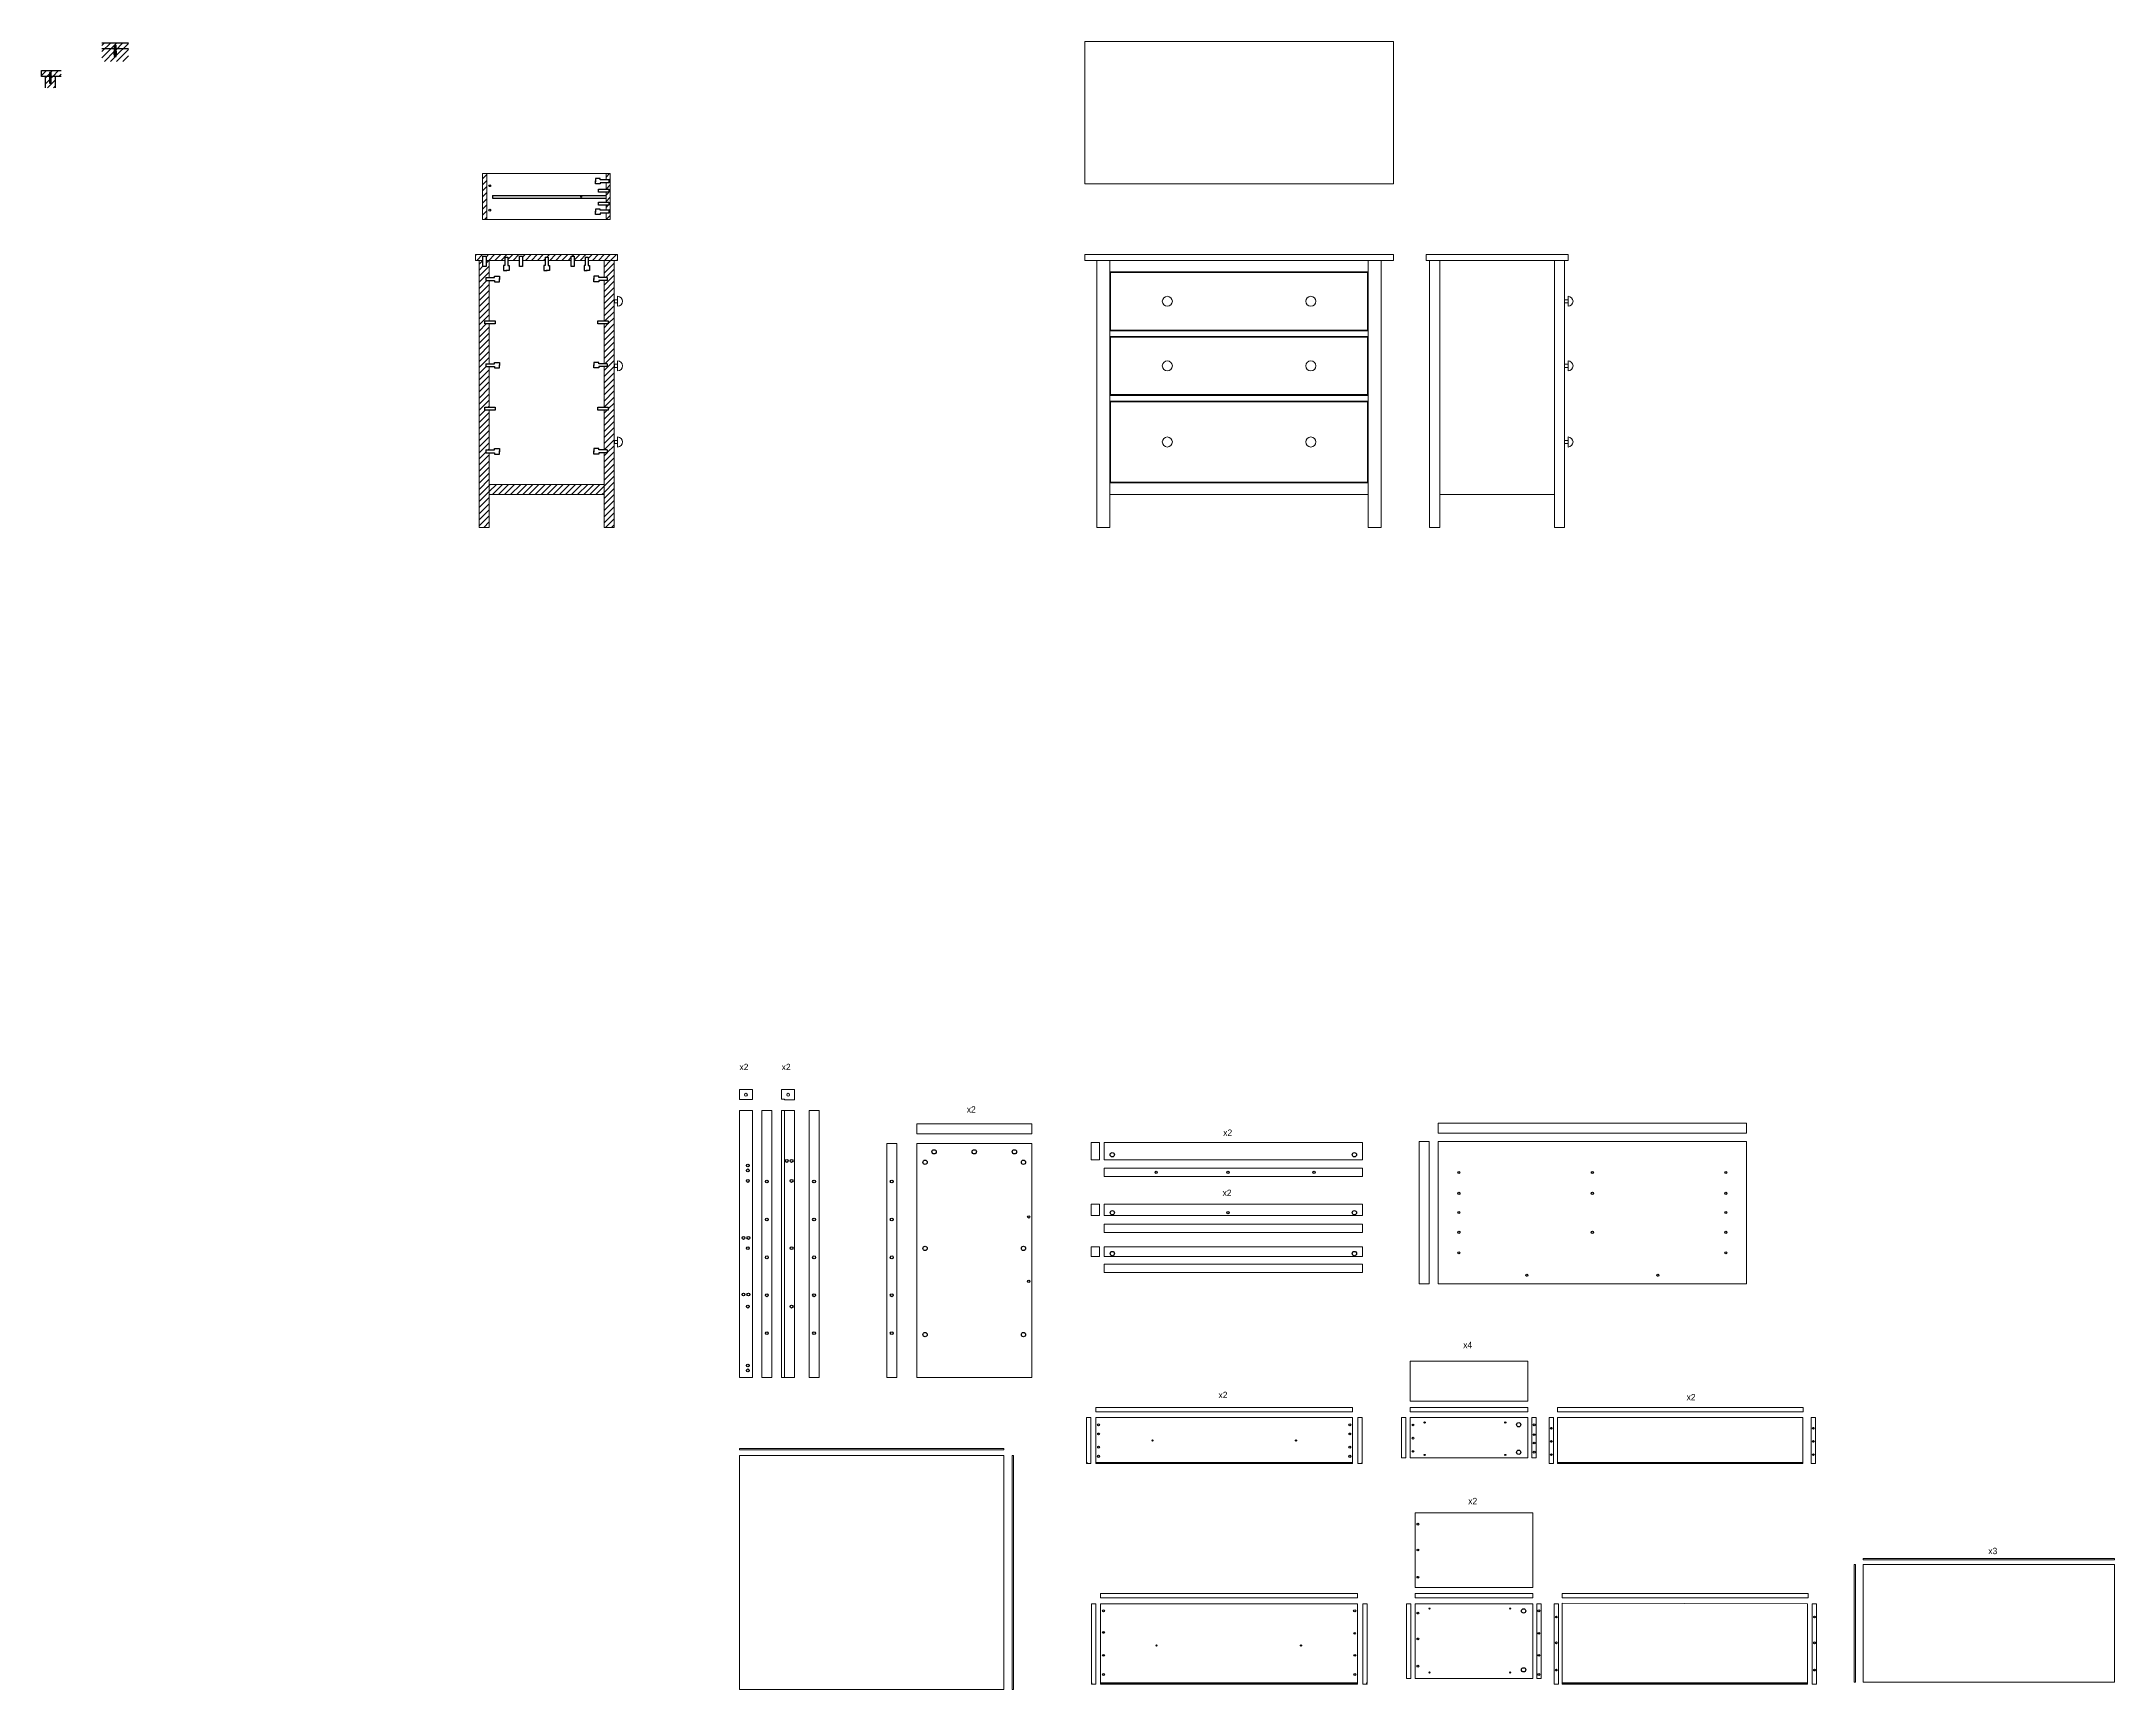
# Model space of a CAD drawing. Header units: inches. Extents: x 28 to 750, y 157 to 731.
import ezdxf

# ---------------------------------------------------------------- set-up
doc = ezdxf.new("R2010")
doc.units = ezdxf.units.IN
doc.header["$MEASUREMENT"] = 0
for name, color, linetype, lineweight in [('A-ANNO-DIMS', 3, 'Continuous', 9), ('A-FURN', 8, 'Continuous', 15), ('A-WALL-FULL', 7, 'Continuous', 18), ('Arredi', 3, 'Continuous', 30), ('quota', 4, 'Continuous', 5)]:
    doc.layers.add(name, color=color, linetype=linetype, lineweight=lineweight)

msp = doc.modelspace()

# ---------------------------------------------------------------- hatches: boundary and pattern name
at = {"layer": 'quota'}
h = msp.add_hatch(dxfattribs=at)
h.set_pattern_fill('ANSI31', color=256, scale=12)
h.paths.add_polyline_path([(224.04, 576.86), (184.04, 576.86), (184.04, 573.36), (224.04, 573.36)])

# ---------------------------------------------------------------- linework, layer by layer
for p, q in [((49.15, 730.64), (58.35, 730.64)), ((49.15, 728.64), (53.52, 728.64)), ((53.98, 728.66), (58.35, 728.64)), ((28.09, 718.95), (28.09, 720.95)), ((28.09, 720.95), (34.99, 720.95)), ((30.86, 718.95), (28.09, 718.95)), ((29.34, 718.95), (29.34, 714.95)), ((34.99, 718.95), (31.41, 718.95)), ((32.84, 718.95), (32.84, 714.95))]:
    msp.add_line(p, q)
at = {"layer": 'A-ANNO-DIMS'}
for p, q in [((49.15, 728.64), (49.15, 728.64)), ((224.74, 685.11), (226.24, 685.11)), ((226.24, 685.11), (226.24, 669.11)), ((224.74, 678.66), (224.74, 677.51))]:
    msp.add_line(p, q, dxfattribs=at)
at = {"layer": 'A-FURN'}
for p, q in [((400.26, 650.86), (490.26, 650.86)), ((559.88, 656.86), (510.38, 656.86)), ((510.38, 656.86), (510.38, 654.86)), ((510.38, 654.86), (559.88, 654.86)), ((559.88, 654.86), (559.88, 656.86)), ((559.83, 641.16), (558.63, 641.16)), ((558.63, 641.16), (558.63, 640.06)), ((558.63, 640.06), (559.83, 640.06)), ((558.83, 641.16), (559.83, 641.16)), ((558.83, 640.06), (559.83, 640.06)), ((559.83, 642.36), (559.83, 638.86)), ((559.83, 642.36), (559.83, 640.61)), ((400.26, 630.36), (490.26, 630.36)), ((400.26, 628.36), (490.26, 628.36)), ((559.83, 618.66), (558.63, 618.66)), ((558.63, 618.66), (558.63, 617.56)), ((558.63, 617.56), (559.83, 617.56)), ((558.83, 618.66), (559.83, 618.66)), ((558.83, 618.66), (559.83, 618.66)), ((558.83, 617.56), (559.83, 617.56)), ((558.83, 617.56), (559.83, 617.56)), ((559.83, 619.86), (559.83, 616.36)), ((400.26, 607.86), (490.26, 607.86)), ((400.26, 605.86), (490.26, 605.86)), ((559.83, 592.16), (558.63, 592.16)), ((558.63, 592.16), (558.63, 591.06)), ((558.83, 592.16), (559.83, 592.16)), ((558.83, 592.16), (559.83, 592.16)), ((559.83, 593.36), (559.83, 589.86)), ((558.63, 591.06), (559.83, 591.06)), ((558.83, 591.06), (559.83, 591.06)), ((558.83, 591.06), (559.83, 591.06)), ((400.26, 577.36), (490.26, 577.36)), ((400.26, 573.36), (490.26, 573.36)), ((555.13, 573.36), (515.13, 573.36))]:
    msp.add_line(p, q, dxfattribs=at)
for points in [[(391.51, 681.51), (499.01, 681.51), (499.01, 731.11), (391.51, 731.11), (391.51, 681.51)], [(391.51, 656.86), (499.01, 656.86), (499.01, 654.86), (391.51, 654.86), (391.51, 656.86)], [(395.76, 654.86), (395.76, 561.86), (400.26, 561.86), (400.26, 654.86)], [(400.51, 650.61), (490.01, 650.61), (490.01, 630.61), (400.51, 630.61), (400.51, 650.61)], [(490.26, 654.86), (490.26, 561.86), (494.76, 561.86), (494.76, 654.86)], [(511.63, 654.86), (511.63, 561.86), (515.13, 561.86), (515.13, 654.86)], [(555.13, 654.86), (555.13, 561.86), (558.63, 561.86), (558.63, 654.86)], [(400.51, 628.11), (490.01, 628.11), (490.01, 608.11), (400.51, 608.11), (400.51, 628.11)], [(400.51, 605.61), (490.01, 605.61), (490.01, 577.61), (400.51, 577.61), (400.51, 605.61)]]:
    msp.add_lwpolyline(points, dxfattribs=at)
for centre in [(420.26, 640.61), (470.26, 640.61), (420.26, 618.11), (470.26, 618.11), (420.26, 591.61), (470.26, 591.61)]:
    msp.add_circle(centre, 1.75, dxfattribs=at)
for centre in [(559.83, 640.61), (559.83, 618.11), (559.83, 591.61)]:
    msp.add_arc(centre, 1.75, 270, 90, dxfattribs=at)
at = {"layer": 'A-WALL-FULL'}
for p, q in [((183.24, 685.11), (181.74, 685.11)), ((181.74, 685.11), (181.74, 669.11)), ((226.24, 685.11), (183.24, 685.11)), ((183.24, 685.11), (183.24, 669.11)), ((224.74, 682.96), (224.74, 685.11)), ((224.74, 679.71), (224.74, 681.92)), ((226.24, 685.11), (226.24, 669.11)), ((224.74, 675.11), (224.74, 678.66)), ((224.74, 672.3), (224.74, 674.06)), ((181.74, 669.11), (183.24, 669.11)), ((224.74, 669.11), (183.24, 669.11)), ((224.74, 669.51), (224.74, 671.26)), ((224.94, 669.51), (224.74, 669.51)), ((224.74, 669.11), (224.74, 669.31)), ((224.74, 669.31), (224.94, 669.31)), ((226.24, 669.11), (224.74, 669.11)), ((224.94, 669.31), (224.94, 669.51)), ((228.74, 641.16), (227.54, 641.16)), ((227.54, 640.06), (228.74, 640.06)), ((227.74, 641.16), (228.74, 641.16)), ((227.74, 640.06), (228.74, 640.06)), ((228.74, 642.36), (228.74, 638.86)), ((228.74, 642.36), (228.74, 640.61)), ((228.74, 618.66), (227.54, 618.66)), ((227.54, 617.56), (228.74, 617.56)), ((227.74, 618.66), (228.74, 618.66)), ((227.74, 618.66), (228.74, 618.66)), ((227.74, 617.56), (228.74, 617.56)), ((227.74, 617.56), (228.74, 617.56)), ((228.74, 619.86), (228.74, 616.36)), ((228.74, 592.16), (227.54, 592.16)), ((227.74, 592.16), (228.74, 592.16)), ((227.74, 592.16), (228.74, 592.16)), ((228.74, 593.36), (228.74, 589.86)), ((227.54, 591.06), (228.74, 591.06)), ((227.74, 591.06), (228.74, 591.06)), ((227.74, 591.06), (228.74, 591.06)), ((184.04, 573.36), (184.04, 576.86)), ((184.04, 576.86), (224.04, 576.86)), ((224.04, 573.36), (184.04, 573.36)), ((285.88, 362.74), (285.88, 366.04)), ((285.88, 366.04), (290.38, 366.04)), ((286.88, 362.74), (285.88, 362.74)), ((286.88, 362.54), (286.88, 362.74)), ((290.38, 362.54), (286.88, 362.54)), ((290.38, 366.04), (290.38, 362.54)), ((271.26, 358.73), (275.76, 358.73)), ((271.26, 265.73), (271.26, 358.73)), ((275.76, 358.73), (275.76, 265.73)), ((282.49, 358.73), (278.99, 358.73)), ((278.99, 358.73), (278.99, 265.73)), ((282.49, 265.73), (282.49, 358.73)), ((285.88, 358.73), (285.88, 358.73)), ((285.88, 358.73), (285.88, 358.73)), ((285.88, 358.73), (285.88, 358.73)), ((285.88, 358.73), (285.88, 341.21)), ((286.88, 358.73), (286.88, 265.73)), ((295.45, 358.73), (295.45, 265.73)), ((298.95, 358.73), (295.45, 358.73)), ((298.95, 265.73), (298.95, 358.73)), ((373.01, 354.15), (333.01, 354.15)), ((333.01, 354.15), (333.01, 350.65)), ((373.01, 350.65), (373.01, 354.15)), ((622.06, 354.33), (514.56, 354.33)), ((514.56, 354.33), (514.56, 350.83)), ((622.06, 350.83), (622.06, 354.33)), ((322.52, 265.73), (322.52, 347.23)), ((322.52, 347.23), (326.02, 347.23)), ((326.02, 347.23), (326.02, 265.73)), ((333.01, 350.65), (373.01, 350.65)), ((333.01, 265.73), (333.01, 347.23)), ((333.01, 347.23), (373.01, 347.23)), ((373.01, 347.23), (373.01, 265.73)), ((393.71, 341.59), (393.71, 347.59)), ((393.71, 347.59), (396.62, 347.59)), ((396.62, 347.59), (396.62, 341.59)), ((507.93, 298.37), (507.93, 347.97)), ((507.93, 347.97), (511.43, 347.97)), ((511.43, 347.97), (511.43, 298.37)), ((514.56, 350.83), (622.06, 350.83)), ((514.56, 347.97), (622.06, 347.97)), ((514.56, 298.37), (514.56, 347.97)), ((622.06, 347.97), (622.06, 298.37)), ((396.62, 341.59), (393.71, 341.59)), ((398.26, 338.7), (488.26, 338.7)), ((398.26, 335.79), (398.26, 338.7)), ((488.26, 335.79), (398.26, 335.79)), ((488.26, 338.7), (488.26, 335.79)), ((393.71, 322.17), (393.71, 326.17)), ((393.71, 326.17), (396.62, 326.17)), ((396.62, 326.17), (396.62, 322.17)), ((396.62, 322.17), (393.71, 322.17)), ((398.26, 319.2), (488.26, 319.2)), ((398.26, 316.29), (398.26, 319.2)), ((488.26, 319.2), (488.26, 316.29)), ((393.71, 307.93), (393.71, 311.23)), ((393.71, 311.23), (396.62, 311.23)), ((396.62, 311.23), (396.62, 307.93)), ((488.26, 316.29), (398.26, 316.29)), ((396.62, 307.93), (393.71, 307.93)), ((398.26, 305.3), (488.26, 305.3)), ((398.26, 302.39), (398.26, 305.3)), ((488.26, 305.3), (488.26, 302.39)), ((488.26, 302.39), (398.26, 302.39)), ((511.43, 298.37), (507.93, 298.37)), ((622.06, 298.37), (514.56, 298.37)), ((545.85, 271.48), (504.85, 271.48)), ((504.85, 271.48), (504.85, 257.48)), ((545.85, 271.33), (545.85, 271.48)), ((545.85, 257.88), (545.85, 271.33)), ((275.76, 265.73), (271.26, 265.73)), ((278.99, 265.73), (282.49, 265.73)), ((295.45, 265.73), (298.95, 265.73)), ((326.02, 265.73), (322.52, 265.73)), ((373.01, 265.73), (333.01, 265.73)), ((484.82, 255.34), (395.32, 255.34)), ((395.32, 255.34), (395.32, 253.84)), ((395.32, 253.84), (484.82, 253.84)), ((484.82, 253.84), (484.82, 255.34)), ((545.85, 257.48), (504.85, 257.48)), ((545.85, 255.34), (504.85, 255.34)), ((504.85, 255.34), (504.85, 253.84)), ((504.85, 253.84), (545.85, 253.84)), ((545.85, 257.88), (545.85, 257.68)), ((545.85, 257.48), (545.85, 257.68)), ((545.85, 253.84), (545.85, 255.34)), ((641.75, 255.34), (556.12, 255.34)), ((556.12, 255.34), (556.12, 253.84)), ((556.12, 253.84), (641.75, 253.84)), ((641.75, 253.84), (641.75, 255.34)), ((392.13, 236.22), (392.13, 251.82)), ((392.13, 251.82), (393.63, 251.82)), ((393.63, 251.82), (393.63, 235.82)), ((393.63, 251.82), (393.63, 235.82)), ((488.16, 251.82), (486.66, 251.82)), ((486.66, 251.82), (486.66, 235.82)), ((488.16, 236.22), (488.16, 251.82)), ((501.86, 237.82), (501.86, 251.82)), ((501.86, 251.82), (503.36, 251.82)), ((503.36, 251.82), (503.36, 237.82)), ((545.85, 251.82), (504.85, 251.82)), ((504.85, 251.82), (504.85, 237.82)), ((545.85, 237.82), (545.85, 251.82)), ((547.26, 251.82), (547.26, 237.82)), ((548.76, 251.82), (547.26, 251.82)), ((548.76, 237.82), (548.76, 251.82)), ((553.28, 251.82), (553.28, 235.82)), ((554.78, 251.82), (553.28, 251.82)), ((554.78, 235.82), (554.78, 251.82)), ((644.54, 251.82), (644.54, 235.82)), ((646.04, 251.82), (644.54, 251.82)), ((646.04, 235.82), (646.04, 251.82)), ((363.26, 241.03), (271.26, 241.03)), ((271.26, 241.03), (271.26, 240.53)), ((271.26, 240.53), (363.26, 240.53)), ((363.26, 240.53), (363.26, 241.03)), ((366.22, 238.6), (366.22, 157.1)), ((366.72, 238.6), (366.22, 238.6)), ((366.72, 157.1), (366.72, 238.6)), ((392.33, 236.22), (392.13, 236.22)), ((392.13, 235.82), (392.13, 236.02)), ((392.13, 236.02), (392.33, 236.02)), ((393.63, 235.82), (392.13, 235.82)), ((392.33, 236.02), (392.33, 236.22)), ((486.66, 235.82), (488.16, 235.82)), ((487.96, 236.02), (487.96, 236.22)), ((487.96, 236.22), (488.16, 236.22)), ((488.16, 236.02), (487.96, 236.02)), ((488.16, 235.82), (488.16, 236.02)), ((503.36, 237.82), (501.86, 237.82)), ((545.85, 237.82), (504.85, 237.82)), ((547.26, 237.82), (548.76, 237.82)), ((553.28, 235.82), (554.78, 235.82)), ((553.28, 235.82), (554.03, 235.82)), ((644.54, 235.82), (646.04, 235.82)), ((644.54, 235.82), (645.29, 235.82)), ((547.55, 218.65), (506.55, 218.65)), ((506.55, 218.65), (506.55, 192.65)), ((547.55, 192.65), (547.55, 218.65)), ((506.55, 208.65), (506.55, 192.65)), ((662.7, 202.24), (662.7, 202.74)), ((662.7, 202.74), (750.2, 202.74)), ((750.2, 202.24), (662.7, 202.24)), ((750.2, 202.74), (750.2, 202.24)), ((659.53, 159.7), (659.53, 200.7)), ((659.53, 200.7), (660.03, 200.7)), ((660.03, 200.7), (660.03, 159.7)), ((486.52, 190.51), (397.02, 190.51)), ((397.02, 190.51), (397.02, 189.01)), ((397.02, 189.01), (486.52, 189.01)), ((486.52, 189.01), (486.52, 190.51)), ((547.55, 192.65), (506.55, 192.65)), ((547.55, 190.51), (506.55, 190.51)), ((506.55, 190.51), (506.55, 189.01)), ((506.55, 189.01), (547.55, 189.01)), ((547.55, 189.01), (547.55, 190.51)), ((643.44, 190.51), (557.81, 190.51)), ((557.81, 190.51), (557.81, 189.01)), ((557.81, 189.01), (643.44, 189.01)), ((643.44, 189.01), (643.44, 190.51)), ((393.82, 159.19), (393.82, 186.99)), ((393.82, 186.99), (395.32, 186.99)), ((395.32, 186.99), (395.32, 170.99)), ((395.32, 186.99), (395.32, 158.99)), ((489.85, 186.99), (488.35, 186.99)), ((488.35, 158.99), (488.35, 186.99)), ((489.85, 159.39), (489.85, 186.99)), ((503.55, 160.99), (503.55, 186.99)), ((503.55, 186.99), (505.05, 186.99)), ((505.05, 186.99), (505.05, 160.99)), ((547.55, 186.99), (506.55, 186.99)), ((506.55, 186.99), (506.55, 160.99)), ((547.55, 184.84), (547.55, 186.99)), ((547.55, 160.99), (547.55, 184.84)), ((548.95, 160.99), (548.95, 186.99)), ((548.95, 186.99), (550.45, 186.99)), ((550.45, 186.99), (550.45, 160.99)), ((554.97, 186.99), (554.97, 158.99)), ((554.97, 186.99), (556.47, 186.99)), ((556.47, 158.99), (556.47, 186.99)), ((557.81, 158.99), (557.81, 187.13)), ((557.81, 187.13), (643.31, 186.99)), ((643.31, 186.99), (643.31, 158.99)), ((644.92, 186.99), (644.92, 158.99)), ((644.92, 186.99), (646.42, 186.99)), ((646.42, 158.99), (646.42, 186.99)), ((547.55, 171.39), (547.55, 171.19)), ((547.55, 170.99), (547.55, 171.19)), ((394.02, 159.39), (393.82, 159.39)), ((393.82, 158.99), (393.82, 159.19)), ((393.82, 159.19), (394.02, 159.19)), ((395.32, 158.99), (393.82, 158.99)), ((394.02, 159.19), (394.02, 159.39)), ((488.35, 158.99), (489.85, 158.99)), ((489.65, 159.19), (489.65, 159.39)), ((489.65, 159.39), (489.85, 159.39)), ((489.85, 159.19), (489.65, 159.19)), ((489.85, 158.99), (489.85, 159.19)), ((505.05, 160.99), (503.55, 160.99)), ((506.55, 160.99), (547.55, 160.99)), ((550.45, 160.99), (548.95, 160.99)), ((554.97, 158.99), (556.47, 158.99)), ((643.31, 158.99), (557.81, 158.99)), ((644.92, 158.99), (646.42, 158.99)), ((660.03, 159.7), (659.53, 159.7)), ((366.22, 157.1), (366.72, 157.1))]:
    msp.add_line(p, q, dxfattribs=at)
for points in [[(228.79, 656.86), (179.29, 656.86), (179.29, 654.86), (181.89, 654.86)], [(180.54, 654.86), (180.54, 561.86), (184.04, 561.86), (184.04, 587.85)], [(182.94, 654.86), (189.51, 654.86)], [(184.04, 648.89), (184.04, 654.86)], [(190.56, 654.86), (194.64, 654.86)], [(195.69, 654.86), (203.51, 654.86)], [(204.56, 654.86), (212.64, 654.86)], [(213.69, 654.86), (217.51, 654.86)], [(218.56, 654.86), (228.79, 654.86), (228.79, 656.86)], [(224.04, 654.86), (224.04, 648.89)], [(224.04, 587.85), (224.04, 561.86), (227.54, 561.86), (227.54, 654.86)], [(184.04, 633.76), (184.04, 647.85)], [(224.04, 647.85), (224.04, 633.76)], [(184.04, 618.89), (184.04, 632.71)], [(224.04, 632.71), (224.04, 618.89)], [(184.04, 603.76), (184.04, 617.85)], [(224.04, 617.85), (224.04, 603.76)], [(184.04, 588.89), (184.04, 602.71)], [(224.04, 602.71), (224.04, 588.89)], [(271.26, 362.58), (275.76, 362.58), (275.76, 366.08), (271.26, 366.08), (271.26, 362.58)], [(285.88, 358.73), (290.38, 358.73), (290.38, 265.73), (285.88, 265.73), (285.88, 358.73)], [(398.26, 341.59), (398.26, 347.59), (488.26, 347.59), (488.26, 341.59), (398.26, 341.59)], [(488.26, 326.17), (488.26, 322.17), (398.26, 322.17), (398.26, 326.17), (488.26, 326.17)], [(398.26, 307.93), (398.26, 311.23), (488.26, 311.23), (488.26, 307.93), (398.26, 307.93)], [(395.32, 251.82), (484.82, 251.82), (484.82, 235.82), (395.32, 235.82), (395.32, 251.82)], [(556.12, 235.82), (556.12, 251.82), (641.62, 251.82), (641.62, 235.82), (556.12, 235.82)], [(395.32, 236.22), (484.82, 236.22)], [(395.32, 236.02), (484.82, 236.02)], [(556.12, 236.02), (556.12, 236.22), (641.62, 236.22), (641.62, 236.02), (556.12, 236.02)], [(397.02, 186.99), (486.52, 186.99), (486.52, 158.99), (397.02, 158.99), (397.02, 186.99)], [(397.02, 159.39), (486.52, 159.39)], [(397.02, 159.19), (486.52, 159.19)], [(557.81, 159.19), (557.81, 159.39), (643.31, 159.39), (643.31, 159.19), (557.81, 159.19)]]:
    msp.add_lwpolyline(points, dxfattribs=at)
for points in [[(271.26, 238.6), (363.26, 238.6), (363.26, 157.1), (271.26, 157.1)], [(662.7, 159.7), (662.7, 200.7), (750.2, 200.7), (750.2, 159.7)]]:
    msp.add_lwpolyline(points, close=True, dxfattribs=at)
for centre in [(273.48, 364.26), (288.2, 364.26)]:
    msp.add_circle(centre, 0.5, dxfattribs=at)
for centre in [(228.74, 640.61), (228.74, 618.11), (228.74, 591.61)]:
    msp.add_arc(centre, 1.75, 270, 90, dxfattribs=at)
at = {"layer": 'Arredi', "color": 2, "linetype": 'Continuous'}
for p, q in [((53.5, 729.72), (53.5, 729.65)), ((53.5, 729.46), (53.5, 729.39)), ((53.52, 729.47), (53.52, 729.67)), ((53.52, 729.2), (53.52, 729.41)), ((53.75, 730.06), (53.57, 729.77)), ((53.89, 729.81), (53.75, 730.06)), ((53.96, 729.68), (53.92, 729.76)), ((53.96, 729.68), (53.96, 729.52)), ((53.96, 729.48), (53.96, 729.29)), ((53.98, 729.79), (53.98, 729.74)), ((53.98, 729.51), (53.98, 729.47)), ((53.41, 726.76), (53.41, 727.78)), ((53.41, 727.78), (54.11, 727.78)), ((53.41, 726.3), (53.41, 726.74)), ((54.11, 726.66), (53.41, 726.66)), ((53.41, 726.66), (53.41, 726.63)), ((53.41, 726.63), (54.11, 726.63)), ((54.11, 726.3), (53.41, 726.3)), ((54.11, 725.94), (53.41, 725.94)), ((53.41, 725.94), (53.41, 725.92)), ((53.41, 725.92), (54.11, 725.92)), ((53.46, 727.78), (53.46, 727.78)), ((53.5, 729.19), (53.5, 729.11)), ((53.5, 728.92), (53.5, 728.85)), ((53.5, 728.63), (53.5, 728.55)), ((53.5, 728.37), (53.5, 728.3)), ((53.5, 728.13), (53.5, 728.06)), ((53.5, 727.83), (53.5, 727.78)), ((53.52, 728.94), (53.52, 729.13)), ((53.52, 728.65), (53.52, 728.87)), ((53.52, 728.39), (53.52, 728.58)), ((53.52, 728.15), (53.52, 728.32)), ((53.52, 727.86), (53.52, 728.08)), ((53.96, 727.78), (53.52, 727.78)), ((53.52, 727.78), (53.52, 727.78)), ((53.6, 726.3), (53.89, 726.3)), ((53.6, 725.94), (53.6, 726.3)), ((53.89, 725.94), (53.6, 725.94)), ((53.85, 727.78), (53.63, 727.78)), ((53.63, 727.78), (53.63, 726.92)), ((53.63, 726.92), (53.85, 726.92)), ((53.85, 726.92), (53.85, 727.78)), ((53.89, 726.3), (53.89, 725.94)), ((53.96, 729.24), (53.96, 729.02)), ((53.96, 728.97), (53.96, 728.78)), ((53.96, 728.73), (53.96, 728.5)), ((53.96, 728.46), (53.96, 728.27)), ((53.96, 728.22), (53.96, 728.01)), ((53.96, 727.96), (53.96, 727.78)), ((53.98, 729.28), (53.98, 729.24)), ((53.98, 729.01), (53.98, 728.96)), ((53.98, 728.77), (53.98, 728.72)), ((53.98, 728.5), (53.98, 728.45)), ((53.98, 728.26), (53.98, 728.21)), ((53.98, 728.01), (53.98, 727.96)), ((54.11, 727.78), (54.11, 726.76)), ((54.11, 726.74), (54.11, 726.3)), ((54.11, 726.63), (54.11, 726.66)), ((54.11, 725.92), (54.11, 725.94))]:
    msp.add_line(p, q, dxfattribs=at)
at = {"layer": 'Arredi', "color": 2}
for p, q in [((30.86, 720.31), (30.86, 716.63)), ((31.41, 720.31), (30.86, 720.31)), ((30.86, 720.31), (30.86, 716.63)), ((30.86, 716.63), (31.41, 716.63)), ((30.98, 720.31), (30.98, 716.63)), ((31.08, 720.31), (31.08, 716.63)), ((31.17, 720.31), (31.17, 716.63)), ((31.27, 720.31), (31.27, 716.63)), ((31.41, 720.31), (31.41, 716.63)), ((31.41, 716.63), (31.41, 720.31)), ((222.75, 683.4), (221.03, 683.4)), ((221.03, 683.4), (221.03, 682.27)), ((221.03, 681.48), (221.03, 682.61)), ((222.75, 681.48), (221.03, 681.48)), ((222.14, 678.66), (222.14, 679.71)), ((222.14, 679.71), (225.74, 679.71)), ((222.75, 682.96), (222.75, 683.4)), ((225.74, 682.96), (222.75, 682.96)), ((225.74, 681.92), (222.75, 681.92)), ((222.75, 681.92), (222.75, 681.48)), ((225.74, 679.71), (225.73, 678.66)), ((225.74, 682.96), (225.74, 681.92)), ((225.74, 682.96), (225.74, 682.78)), ((185.24, 677.51), (224.74, 677.51)), ((185.24, 677.51), (185.24, 676.51)), ((185.24, 676.51), (224.74, 676.51)), ((222.75, 672.74), (221.03, 672.74)), ((221.03, 672.74), (221.03, 671.61)), ((221.03, 670.82), (221.03, 671.95)), ((225.73, 678.66), (222.14, 678.66)), ((222.14, 674.06), (222.14, 675.11)), ((222.14, 675.11), (225.74, 675.11)), ((225.73, 674.06), (222.14, 674.06)), ((222.75, 672.3), (222.75, 672.74)), ((225.74, 672.3), (222.75, 672.3)), ((225.74, 675.11), (225.73, 674.06)), ((225.74, 672.3), (225.74, 671.26)), ((225.74, 672.3), (225.74, 672.12)), ((222.75, 670.82), (221.03, 670.82)), ((225.74, 671.26), (222.75, 671.26)), ((222.75, 671.26), (222.75, 670.82)), ((181.89, 652.77), (181.89, 656.36)), ((181.89, 656.36), (182.94, 656.36)), ((182.94, 652.76), (181.89, 652.77)), ((182.94, 656.36), (182.94, 652.76)), ((189.51, 653.03), (189.08, 653.03)), ((189.08, 653.03), (189.08, 651.31)), ((189.08, 651.31), (190.21, 651.31)), ((189.51, 656.01), (190.56, 656.01)), ((189.51, 656.01), (189.51, 653.03)), ((189.51, 656.01), (189.69, 656.01)), ((191, 651.31), (189.86, 651.31)), ((190.56, 656.01), (190.56, 653.03)), ((190.56, 653.03), (191, 653.03)), ((191, 653.03), (191, 651.31)), ((194.64, 652.77), (194.64, 656.36)), ((194.64, 656.36), (195.69, 656.36)), ((195.69, 652.76), (194.64, 652.77)), ((195.69, 656.36), (195.69, 652.76)), ((203.51, 653.03), (203.08, 653.03)), ((203.08, 653.03), (203.08, 651.3)), ((203.08, 651.3), (204.21, 651.3)), ((203.51, 656.01), (204.56, 656.01)), ((203.51, 656.01), (203.51, 653.03)), ((203.51, 656.01), (203.69, 656.01)), ((205, 651.3), (203.86, 651.3)), ((204.56, 656.01), (204.56, 653.03)), ((204.56, 653.03), (205, 653.03)), ((205, 653.03), (205, 651.3)), ((212.64, 652.76), (212.64, 656.36)), ((212.64, 656.36), (213.69, 656.36)), ((213.69, 652.76), (212.64, 652.76)), ((213.69, 656.36), (213.69, 652.76)), ((217.51, 653.03), (217.08, 653.03)), ((217.08, 653.03), (217.08, 651.31)), ((217.08, 651.31), (218.21, 651.31)), ((217.51, 656.01), (218.56, 656.01)), ((217.51, 656.01), (217.51, 653.03)), ((217.51, 656.01), (217.69, 656.01)), ((219, 651.31), (217.86, 651.31)), ((218.56, 656.01), (218.56, 653.03)), ((218.56, 653.03), (219, 653.03)), ((219, 653.03), (219, 651.31)), ((182.89, 648.89), (182.89, 647.85)), ((182.89, 648.89), (185.87, 648.89)), ((182.89, 648.89), (182.89, 648.71)), ((182.89, 647.85), (185.87, 647.85)), ((185.87, 648.89), (185.87, 649.33)), ((185.87, 649.33), (187.6, 649.33)), ((185.87, 647.85), (185.87, 647.41)), ((185.87, 647.41), (187.6, 647.41)), ((187.6, 649.33), (187.6, 648.2)), ((187.6, 647.41), (187.6, 648.54)), ((222.21, 649.33), (220.49, 649.33)), ((220.49, 649.33), (220.49, 648.2)), ((220.49, 647.41), (220.49, 648.54)), ((222.21, 647.41), (220.49, 647.41)), ((222.21, 648.89), (222.21, 649.33)), ((225.19, 648.89), (222.21, 648.89)), ((225.19, 647.85), (222.21, 647.85)), ((222.21, 647.85), (222.21, 647.41)), ((225.19, 648.89), (225.19, 647.85)), ((225.19, 648.89), (225.19, 648.71)), ((182.55, 632.71), (182.55, 633.76)), ((182.55, 633.76), (186.15, 633.76)), ((186.14, 632.71), (182.55, 632.71)), ((186.15, 633.76), (186.14, 632.71)), ((221.94, 632.71), (221.94, 633.76)), ((221.94, 633.76), (225.54, 633.76)), ((225.54, 632.71), (221.94, 632.71)), ((225.54, 633.76), (225.54, 632.71)), ((182.89, 618.89), (182.89, 617.85)), ((182.89, 618.89), (182.89, 618.71)), ((182.89, 618.89), (185.87, 618.89)), ((182.89, 617.85), (185.87, 617.85)), ((185.87, 618.89), (185.87, 619.33)), ((185.87, 619.33), (187.6, 619.33)), ((185.87, 617.85), (185.87, 617.41)), ((185.87, 617.41), (187.6, 617.41)), ((187.6, 619.33), (187.6, 618.2)), ((187.6, 617.41), (187.6, 618.54)), ((222.21, 619.33), (220.49, 619.33)), ((220.49, 619.33), (220.49, 618.2)), ((220.49, 617.41), (220.49, 618.54)), ((222.21, 617.41), (220.49, 617.41)), ((222.21, 618.89), (222.21, 619.33)), ((225.19, 618.89), (222.21, 618.89)), ((225.19, 617.85), (222.21, 617.85)), ((222.21, 617.85), (222.21, 617.41)), ((225.19, 618.89), (225.19, 617.85)), ((225.19, 618.89), (225.19, 618.71)), ((182.55, 602.71), (182.55, 603.76)), ((182.55, 603.76), (186.15, 603.76)), ((186.14, 602.71), (182.55, 602.71)), ((186.15, 603.76), (186.14, 602.71)), ((221.94, 602.71), (221.94, 603.76)), ((221.94, 603.76), (225.54, 603.76)), ((225.54, 602.71), (221.94, 602.71)), ((225.54, 603.76), (225.54, 602.71)), ((182.89, 588.89), (182.89, 587.85)), ((182.89, 588.89), (185.87, 588.89)), ((182.89, 588.89), (182.89, 588.71)), ((182.89, 587.85), (185.87, 587.85)), ((185.87, 588.89), (185.87, 589.33)), ((185.87, 589.33), (187.6, 589.33)), ((185.87, 587.85), (185.87, 587.41)), ((185.87, 587.41), (187.6, 587.41)), ((187.6, 589.33), (187.6, 588.2)), ((187.6, 587.41), (187.6, 588.54)), ((222.21, 589.33), (220.49, 589.33)), ((220.49, 589.33), (220.49, 588.2)), ((220.49, 587.41), (220.49, 588.54)), ((222.21, 587.41), (220.49, 587.41)), ((222.21, 588.89), (222.21, 589.33)), ((225.19, 588.89), (222.21, 588.89)), ((225.19, 587.85), (222.21, 587.85)), ((222.21, 587.85), (222.21, 587.41)), ((225.19, 588.89), (225.19, 587.85)), ((225.19, 588.89), (225.19, 588.71))]:
    msp.add_line(p, q, dxfattribs=at)
at = {"layer": 'Arredi'}
for p, q in [((227.54, 641.16), (227.54, 640.06)), ((227.54, 618.66), (227.54, 617.56)), ((227.54, 592.16), (227.54, 591.06))]:
    msp.add_line(p, q, dxfattribs=at)
at = {"layer": 'Arredi', "color": 2}
for centre, radius in [((184.24, 680.86), 0.3), ((184.24, 672.36), 0.3), ((216.09, 677.01), 0.15), ((274.12, 339.61), 0.5), ((287.68, 341.21), 0.5), ((289.39, 341.21), 0.5), ((335.86, 340.73), 0.75), ((339.01, 344.38), 0.75), ((353.01, 344.38), 0.75), ((367.01, 344.38), 0.75), ((370.16, 340.73), 0.75), ((401.1, 343.34), 0.75), ((485.41, 343.34), 0.75), ((274.12, 337.91), 0.5), ((274.12, 334.23), 0.5), ((280.74, 334.03), 0.5), ((289.39, 334.23), 0.5), ((297.2, 334.03), 0.5), ((324.27, 334.03), 0.5), ((416.38, 337.24), 0.4), ((441.38, 337.24), 0.4), ((471.37, 337.24), 0.4), ((521.81, 337.22), 0.35), ((568.32, 337.22), 0.35), ((614.81, 337.22), 0.35), ((521.81, 329.94), 0.4), ((568.32, 329.94), 0.4), ((614.81, 329.94), 0.4), ((280.74, 320.83), 0.5), ((297.2, 320.83), 0.5), ((324.27, 320.83), 0.5), ((372.01, 321.73), 0.4), ((401.11, 323.17), 0.75), ((441.38, 323.17), 0.4), ((485.41, 323.17), 0.75), ((521.81, 323.22), 0.35), ((614.81, 323.22), 0.35), ((272.65, 314.38), 0.5), ((274.12, 310.81), 0.5), ((274.35, 314.38), 0.5), ((289.39, 310.81), 0.5), ((335.86, 310.73), 0.75), ((370.16, 310.73), 0.75), ((521.81, 316.31), 0.4), ((568.32, 316.31), 0.4), ((614.81, 316.31), 0.4), ((280.74, 307.63), 0.5), ((297.2, 307.63), 0.5), ((324.27, 307.63), 0.5), ((401.11, 308.96), 0.75), ((485.41, 308.96), 0.75), ((521.81, 309.22), 0.35), ((614.81, 309.22), 0.35), ((372.01, 299.23), 0.4), ((545.47, 301.37), 0.35), ((591.15, 301.37), 0.35), ((272.65, 294.67), 0.5), ((274.12, 290.48), 0.5), ((274.35, 294.67), 0.5), ((280.74, 294.43), 0.5), ((289.39, 290.48), 0.5), ((297.2, 294.43), 0.5), ((324.27, 294.43), 0.5), ((280.74, 281.23), 0.5), ((297.2, 281.23), 0.5), ((324.27, 281.23), 0.5), ((335.86, 280.73), 0.75), ((370.16, 280.73), 0.75), ((274.12, 269.96), 0.5), ((274.12, 268.26), 0.5), ((396.32, 249.32), 0.35), ((396.32, 246.12), 0.3), ((483.82, 249.32), 0.35), ((483.82, 246.12), 0.3), ((505.85, 249.25), 0.3), ((509.9, 250.12), 0.2), ((537.98, 250.12), 0.2), ((542.65, 249.32), 0.75), ((548.01, 249.32), 0.35), ((548.01, 245.86), 0.3), ((554.03, 248.12), 0.3), ((645.29, 248.12), 0.3), ((396.32, 238.32), 0.35), ((396.32, 241.52), 0.3), ((415.07, 243.82), 0.2), ((465.07, 243.82), 0.2), ((483.82, 238.32), 0.35), ((483.82, 241.52), 0.3), ((505.85, 244.65), 0.3), ((505.85, 240.05), 0.3), ((509.9, 238.81), 0.2), ((537.98, 238.81), 0.2), ((542.65, 239.75), 0.75), ((548.01, 239.75), 0.35), ((548.01, 242.95), 0.3), ((554.03, 243.52), 0.3), ((554.03, 238.92), 0.3), ((645.29, 243.52), 0.3), ((645.29, 238.92), 0.3), ((507.55, 214.69), 0.3), ((507.55, 205.7), 0.3), ((507.55, 196.2), 0.3), ((398.02, 184.49), 0.35), ((485.52, 184.49), 0.35), ((507.55, 183.73), 0.3), ((511.59, 185.29), 0.2), ((539.67, 185.29), 0.2), ((544.35, 184.49), 0.75), ((549.64, 184.49), 0.35), ((555.77, 182.35), 0.3), ((645.73, 182.35), 0.3), ((398.02, 176.99), 0.3), ((485.52, 176.69), 0.3), ((507.55, 174.74), 0.3), ((549.64, 176.69), 0.3), ((555.77, 173.36), 0.3), ((645.73, 173.36), 0.3), ((398.02, 169.02), 0.3), ((416.49, 172.41), 0.2), ((466.82, 172.41), 0.2), ((485.57, 169.02), 0.3), ((549.7, 169.02), 0.3), ((398.02, 162.34), 0.35), ((485.57, 162.34), 0.35), ((507.55, 165.24), 0.3), ((511.59, 163.01), 0.2), ((539.67, 163.01), 0.2), ((544.35, 163.96), 0.75), ((549.7, 162.34), 0.35), ((555.77, 163.86), 0.3), ((645.73, 163.86), 0.3)]:
    msp.add_circle(centre, radius, dxfattribs=at)
at = {"layer": 'Arredi', "color": 2, "linetype": 'Continuous'}
for centre, start, end in [((53.8, 729.31), 69.50369, 126.00124), ((53.82, 729.25), 72.18454, 129.19765), ((53.79, 729.04), 68.23394, 124.55047), ((53.81, 728.98), 70.93607, 127.6855), ((53.83, 728.79), 72.81197, 129.97411), ((53.85, 728.74), 75.44474, 133.36442), ((53.82, 728.52), 71.56799, 128.44555), ((53.84, 728.47), 74.21762, 131.75644), ((53.87, 728.27), 76.98181, 135.45416), ((53.89, 728.22), 79.56817, 139.19028), ((53.85, 728), 75.76313, 133.79012), ((53.88, 727.95), 78.36149, 137.40985), ((53.86, 727.76), 75.99578, 134.10349), ((53.88, 727.71), 78.59175, 137.74431), ((53.89, 727.5), 79.73176, 139.43715), ((53.91, 727.45), 82.29562, 140.25391)]:
    msp.add_arc(centre, 0.514, start, end, dxfattribs=at)
at = {"layer": 'quota', "linetype": 'Continuous'}
for p, q in [((49.15, 729.69), (50.1, 730.64)), ((49.15, 727.56), (52.23, 730.64)), ((49.15, 725.44), (54.35, 730.64)), ((53.84, 728.01), (56.47, 730.64)), ((53.89, 725.94), (58.35, 730.4)), ((50.02, 724.19), (53.41, 727.58)), ((52.14, 724.19), (53.87, 725.92)), ((54.26, 724.19), (58.35, 728.28)), ((56.39, 724.19), (58.35, 726.16)), ((28.09, 719.23), (29.81, 720.95)), ((29.34, 718.36), (29.93, 718.95)), ((29.34, 716.24), (30.86, 717.76)), ((29.93, 718.95), (30.86, 719.88)), ((30.17, 714.95), (32.84, 717.62)), ((31.29, 720.31), (31.93, 720.95)), ((31.41, 718.3), (32.05, 718.95)), ((32.05, 718.95), (34.05, 720.95)), ((32.29, 714.95), (32.84, 715.5)), ((34.17, 718.95), (34.99, 719.77)), ((181.74, 683.32), (183.24, 684.82)), ((181.74, 681.2), (183.24, 682.7)), ((181.74, 679.08), (183.24, 680.58)), ((224.74, 683.89), (225.95, 685.11)), ((224.74, 681.77), (224.88, 681.92)), ((224.74, 677.53), (226.24, 679.03)), ((224.79, 679.71), (226.24, 681.15)), ((225.74, 682.77), (226.24, 683.27)), ((181.74, 676.96), (183.24, 678.46)), ((181.74, 674.84), (183.24, 676.34)), ((181.74, 672.71), (183.24, 674.21)), ((181.74, 670.59), (183.24, 672.09)), ((224.74, 675.41), (226.24, 676.91)), ((224.74, 673.29), (225.51, 674.06)), ((225.73, 674.28), (226.24, 674.79)), ((225.74, 672.17), (226.24, 672.67)), ((182.37, 669.11), (183.24, 669.97)), ((224.74, 671.17), (224.83, 671.26)), ((224.8, 669.11), (226.24, 670.55)), ((179.29, 656.59), (179.57, 656.86)), ((179.69, 654.86), (181.69, 656.86)), ((180.54, 653.6), (181.81, 654.86)), ((180.54, 649.36), (184.04, 652.86)), ((180.54, 651.48), (181.89, 652.83)), ((180.54, 647.24), (184.04, 650.74)), ((181.81, 654.86), (181.89, 654.95)), ((182.94, 656), (183.81, 656.86)), ((182.94, 653.88), (183.93, 654.86)), ((183.93, 654.86), (185.93, 656.86)), ((186.05, 654.86), (188.05, 656.86)), ((188.17, 654.86), (190.17, 656.86)), ((190.56, 655.13), (192.29, 656.86)), ((192.42, 654.86), (194.42, 656.86)), ((194.54, 654.86), (194.64, 654.97)), ((195.69, 656.02), (196.54, 656.86)), ((196.66, 654.86), (198.66, 656.86)), ((198.78, 654.86), (200.78, 656.86)), ((200.9, 654.86), (202.9, 656.86)), ((203.02, 654.86), (203.51, 655.36)), ((204.17, 656.01), (205.02, 656.86)), ((205.14, 654.86), (207.14, 656.86)), ((207.26, 654.86), (209.26, 656.86)), ((209.39, 654.86), (211.39, 656.86)), ((211.51, 654.86), (212.64, 656)), ((213, 656.36), (213.51, 656.86)), ((213.69, 654.93), (215.63, 656.86)), ((215.75, 654.86), (217.75, 656.86)), ((218.56, 655.55), (219.87, 656.86)), ((219.99, 654.86), (221.99, 656.86)), ((222.11, 654.86), (224.11, 656.86)), ((224.04, 654.67), (224.24, 654.86)), ((224.04, 652.55), (226.36, 654.86)), ((224.04, 650.43), (227.54, 653.93)), ((224.24, 654.86), (226.24, 656.86)), ((224.63, 648.89), (227.54, 651.81)), ((226.36, 654.86), (228.36, 656.86)), ((228.48, 654.86), (228.79, 655.18)), ((180.54, 645.11), (183.28, 647.85)), ((180.54, 642.99), (184.04, 646.49)), ((180.54, 640.87), (184.04, 644.37)), ((224.04, 646.19), (227.54, 649.69)), ((224.04, 644.07), (227.54, 647.57)), ((224.04, 641.94), (227.54, 645.44)), ((224.04, 639.82), (227.54, 643.32)), ((180.54, 638.75), (184.04, 642.25)), ((180.54, 636.63), (184.04, 640.13)), ((180.54, 634.51), (184.04, 638.01)), ((180.54, 632.39), (184.04, 635.89)), ((224.04, 637.7), (227.54, 641.2)), ((224.04, 635.58), (227.54, 639.08)), ((224.35, 633.76), (227.54, 636.96)), ((180.54, 630.26), (182.99, 632.71)), ((180.54, 628.14), (184.04, 631.64)), ((180.54, 626.02), (184.04, 629.52)), ((184.04, 633.76), (184.04, 633.76)), ((224.04, 629.22), (227.54, 632.72)), ((224.04, 631.34), (225.42, 632.71)), ((224.04, 627.1), (227.54, 630.6)), ((224.04, 624.97), (227.54, 628.47)), ((225.54, 632.83), (227.54, 634.84)), ((180.54, 623.9), (184.04, 627.4)), ((180.54, 621.78), (184.04, 625.28)), ((180.54, 619.66), (184.04, 623.16)), ((180.54, 617.54), (184.04, 621.04)), ((224.04, 622.85), (227.54, 626.35)), ((224.04, 620.73), (227.54, 624.23)), ((224.33, 618.89), (227.54, 622.11)), ((180.54, 615.42), (182.98, 617.85)), ((180.54, 613.29), (184.04, 616.79)), ((180.54, 611.17), (184.04, 614.67)), ((184.02, 618.89), (184.04, 618.92)), ((224.04, 616.49), (227.54, 619.99)), ((224.04, 614.37), (227.54, 617.87)), ((224.04, 612.25), (227.54, 615.75)), ((180.54, 609.05), (184.04, 612.55)), ((180.54, 606.93), (184.04, 610.43)), ((180.54, 604.81), (184.04, 608.31)), ((224.04, 610.12), (227.54, 613.62)), ((224.04, 608), (227.54, 611.5)), ((224.04, 605.88), (227.54, 609.38)), ((224.05, 603.76), (227.54, 607.26)), ((180.54, 602.69), (184.04, 606.19)), ((180.54, 600.57), (182.69, 602.71)), ((180.54, 598.44), (184.04, 601.94)), ((180.54, 596.32), (184.04, 599.82)), ((183.74, 603.76), (184.04, 604.07)), ((224.04, 599.52), (227.54, 603.02)), ((224.04, 601.64), (225.12, 602.71)), ((224.04, 597.4), (227.54, 600.9)), ((225.54, 603.13), (227.54, 605.14)), ((180.54, 594.2), (184.04, 597.7)), ((180.54, 592.08), (184.04, 595.58)), ((180.54, 589.96), (184.04, 593.46)), ((224.04, 595.28), (227.54, 598.78)), ((224.04, 593.15), (227.54, 596.65)), ((224.04, 591.03), (227.54, 594.53)), ((224.04, 588.91), (227.54, 592.41)), ((180.54, 587.84), (184.04, 591.34)), ((180.54, 585.72), (182.89, 588.07)), ((180.54, 583.6), (184.04, 587.1)), ((180.54, 581.47), (184.04, 584.97)), ((183.72, 588.89), (184.04, 589.22)), ((224.04, 584.67), (227.54, 588.17)), ((224.04, 586.79), (225.1, 587.85)), ((224.04, 582.55), (227.54, 586.05)), ((225.19, 587.94), (227.54, 590.29)), ((180.54, 579.35), (184.04, 582.85)), ((180.54, 577.23), (184.04, 580.73)), ((180.54, 575.11), (184.04, 578.61)), ((224.04, 580.43), (227.54, 583.93)), ((224.04, 578.31), (227.54, 581.81)), ((224.04, 576.18), (227.54, 579.68)), ((180.54, 572.99), (184.04, 576.49)), ((180.54, 570.87), (184.04, 574.37)), ((180.54, 568.75), (184.04, 572.25)), ((224.04, 574.06), (227.54, 577.56)), ((224.04, 571.94), (227.54, 575.44)), ((224.04, 569.82), (227.54, 573.32)), ((224.04, 567.7), (227.54, 571.2)), ((180.54, 566.62), (184.04, 570.12)), ((180.54, 564.5), (184.04, 568)), ((180.54, 562.38), (184.04, 565.88)), ((182.15, 561.86), (184.04, 563.76)), ((224.04, 565.58), (227.54, 569.08)), ((224.04, 563.46), (227.54, 566.96)), ((224.57, 561.86), (227.54, 564.83)), ((226.69, 561.86), (227.54, 562.71))]:
    msp.add_line(p, q, dxfattribs=at)

# ---------------------------------------------------------------- texts
at = {"layer": 'quota', "char_height": 2.21, "attachment_point": 1}
for s, insert in [('x2', (271.23, 375.03)), ('x2', (285.92, 375.03)), ('x2', (350.41, 360.24)), ('x2', (439.73, 352.15)), ('x2', (439.52, 331.21)), ('x4', (523.33, 278.2)), ('x2', (438.09, 260.79)), ('x2', (601.15, 260.05)), ('x2', (525.08, 223.85)), ('x3', (706.22, 206.46))]:
    msp.add_mtext_dynamic_manual_height_columns(s, width=20.2137, gutter_width=1, heights=[0], dxfattribs=dict(at, insert=insert))

doc.saveas('drawing.dxf')
